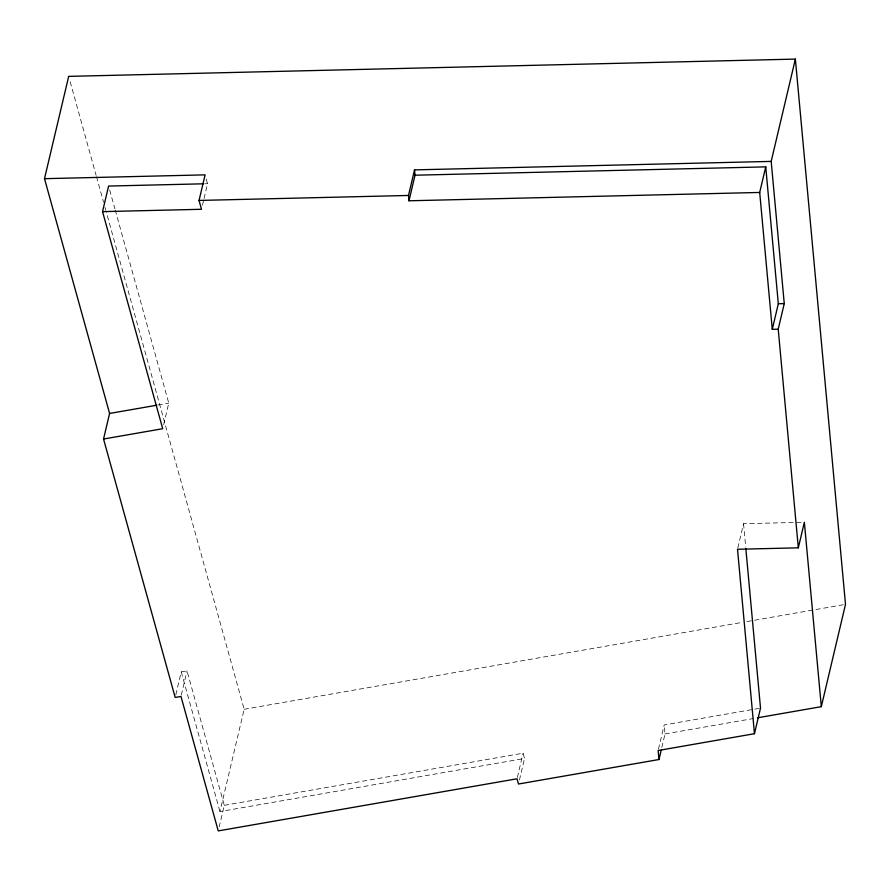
<?xml version="1.0" encoding="UTF-8"?>
<svg xmlns="http://www.w3.org/2000/svg" width="890" height="890" viewBox="0 0 890 890"><rect width="100%" height="100%" fill="white"/><g stroke="black" fill="none" stroke-linecap="round" stroke-linejoin="round"><path stroke-width="0.67" stroke-dasharray="4.45 3.34" d="M202.464 205.245L203.732 199.861M204.055 198.514L207.548 183.707L205.801 177.388M163.671 424.675L168.766 403.137L115.266 210.173M175.831 694.767L181.237 671.883L187.022 670.882L224.302 805.328L219.207 826.866M181.293 695.112L187.022 670.882M224.302 805.328L523.075 753.207L524.533 758.447L219.964 811.58L244.149 709.274L106.155 211.52M517.357 777.437L523.075 753.207M519.437 779.985L524.533 758.447M658.466 749.169L664.196 724.938L759.159 708.362M661.837 747.4L665.019 733.939L664.196 724.938M737.832 547.928L743.562 523.698L801.601 522.319M157.997 405.006L168.766 403.137M244.149 709.274L741.392 622.533M746.877 621.576L845.5 604.366M665.019 733.939L753.363 718.53M204.8 183.774L207.548 183.707M109.692 190.082L114.899 208.839M70.165 81.724L96.131 175.386M96.509 176.721L103.552 202.152M105.042 207.504L105.776 210.173M181.237 671.883L219.964 811.58M743.562 523.698L745.709 547.094"/><path stroke-width="1.33" d="M661.203 750.092L658.978 759.515L518.481 784.023L517.034 778.783L218.25 830.904L180.982 696.458L175.196 697.46L103.54 439.026L109.592 413.45L44.5 178.679L68.686 76.373L795.371 59.096L845.5 604.366L821.314 706.671L757.435 717.818M103.54 439.026L162.714 428.713L102.539 211.631L108.58 186.055L203.432 183.807M102.539 211.631L201.507 209.284L199.048 200.439L205.101 174.863L44.5 178.679M408.988 200.784L415.029 175.208L765.734 166.875L759.693 192.451L408.988 200.784L408.499 195.455L414.54 169.879L771.185 161.402L795.371 59.096M771.185 161.402L784.257 303.601L778.216 329.178L772.275 329.322L778.316 303.746L765.734 166.875M658.978 759.515L658.144 750.515L754.464 733.705L737.51 549.275L798.319 547.828L804.36 522.252L821.314 706.671M754.464 733.705L760.516 708.129L745.831 548.474M109.592 413.45L156.662 405.239M199.048 200.439L408.499 195.455M778.316 303.746L784.257 303.601M778.216 329.178L798.319 547.828M759.693 192.451L772.275 329.322M414.54 169.879L415.029 175.208"/></g></svg>
